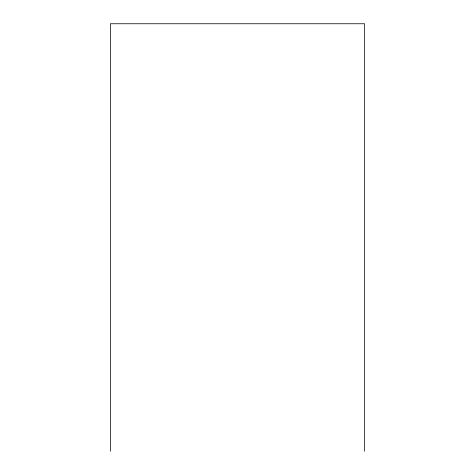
<?xml version="1.0" encoding="UTF-8"?>
<svg xmlns="http://www.w3.org/2000/svg" width="475" height="475" viewBox="0 0 475 475"><rect width="100%" height="100%" fill="white"/><g stroke="black" fill="none" stroke-linecap="round" stroke-linejoin="round"><path stroke-width="0.71" d="M364.61 451.25L364.61 23.75L110.39 23.75L110.39 451.25"/></g></svg>
